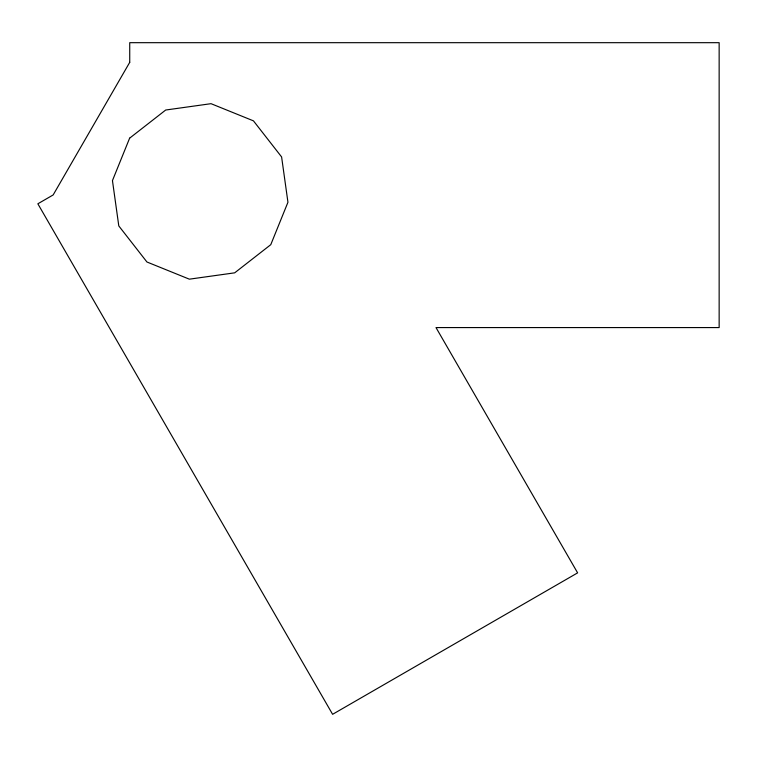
<?xml version="1.0" encoding="UTF-8"?>
<svg xmlns="http://www.w3.org/2000/svg" width="757" height="757" viewBox="0 0 757 757"><rect width="100%" height="100%" fill="white"/><g stroke="black" fill="none" stroke-linecap="round" stroke-linejoin="round"><path stroke-width="1.14" d="M129.627 138.171L112.452 180.592L118.792 225.917L146.943 261.998L189.364 279.172L234.689 272.832L270.769 244.681L287.944 202.261L281.604 156.936L253.453 120.855L211.033 103.681L165.707 110.02L129.627 138.171M129.731 62.329L53.16 194.946L37.85 203.794L332.607 714.315L577.619 572.86L436.004 327.573L719.15 327.573L719.15 42.685L129.731 42.685L129.731 62.329"/></g></svg>
